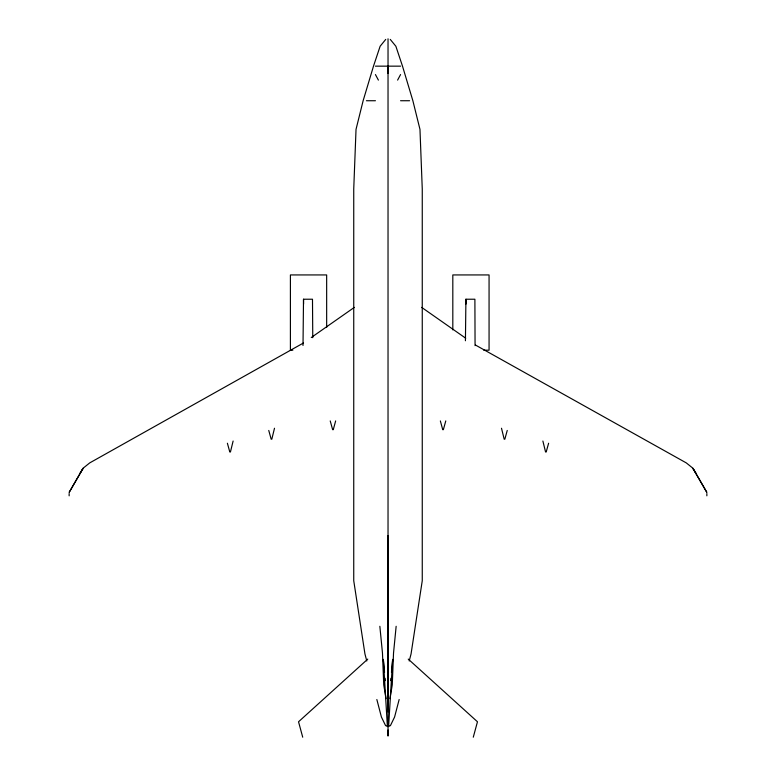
<?xml version="1.0" encoding="UTF-8"?>
<svg xmlns="http://www.w3.org/2000/svg" width="776" height="776" viewBox="0 0 776 776"><rect width="100%" height="100%" fill="white"/><g stroke="black" fill="none" stroke-linecap="round" stroke-linejoin="round"><path stroke-width="1.16" d="M388.029 730.012L388.029 735.852L388.029 38.8M388.029 711.941L388.029 535.556M312.767 337.686L312.485 299.226L303.513 299.226L303.009 345.475M475.067 345.65L474.893 299.226L465.92 299.226L465.425 340.751M388.65 725.909L392.646 659.377L391.463 672.365M390.716 680.63L390.929 678.263M396.148 626.29L393.529 653.062L392.268 684.83L389.95 698.642M233.12 441.03L230.433 451.981L229.803 451.981L227.387 443.232M274.5 428.245L271.813 439.197L271.173 439.197L268.758 430.447M399.155 699.515L394.586 717.034L390.435 725.589L388 726.646L385.565 725.589L381.414 717.034L376.845 699.515M409.224 660.958L411.057 653.945L422.26 580.72L422.26 188.956L419.971 129.369L412.871 100.734L402.501 66.154L395.867 46.25L390.26 39.401M335.649 420.922L333.273 429.671L332.642 429.671L330.227 420.922M473.282 737.2L477.463 721.777L408.234 659.096M445.773 420.922L443.358 429.671L442.727 429.671L440.351 420.922M507.242 430.447L504.827 439.197L504.187 439.197L501.5 428.245M548.613 443.232L546.197 451.981L545.567 451.981L542.88 441.03M397.603 80.112L400.561 74.564M80.171 472.943L83.11 468.335L69.142 492.401L83.11 468.209L89.725 462.894L303.426 343.011M385.74 39.401L380.133 46.25L373.498 66.154L363.129 100.734L356.029 129.369L353.74 188.956L353.74 580.72L364.943 653.945L366.776 660.958M367.766 659.096L298.537 721.777L302.718 737.2M311.263 337.531L354.351 307.374M375.419 66.154L400.581 66.154M366.418 100.734L375.448 100.734M400.552 100.734L409.582 100.734M292.833 350.199L290.408 350.199L290.408 274.937L326.657 274.937L326.657 327.501M483.758 350.199L489.064 350.199L489.064 274.937L452.815 274.937L452.815 329.897M475.513 345.068L686.275 462.894L692.89 468.209L706.858 492.401L692.89 468.335L695.83 472.943M421.649 307.374L465.716 338.22M375.438 74.564L378.397 80.112M386.05 698.642L383.732 684.83L382.471 653.062L379.852 626.29M384.537 672.365L383.354 659.377L387.35 725.909M385.071 678.263L385.284 680.63M465.92 299.226L465.969 304.076M303.513 299.226L303.561 304.076M706.858 493.546L706.858 495.825M388.31 66.765L388.31 73.497M387.69 66.765L387.69 73.497M69.142 493.546L69.142 495.825"/></g></svg>
